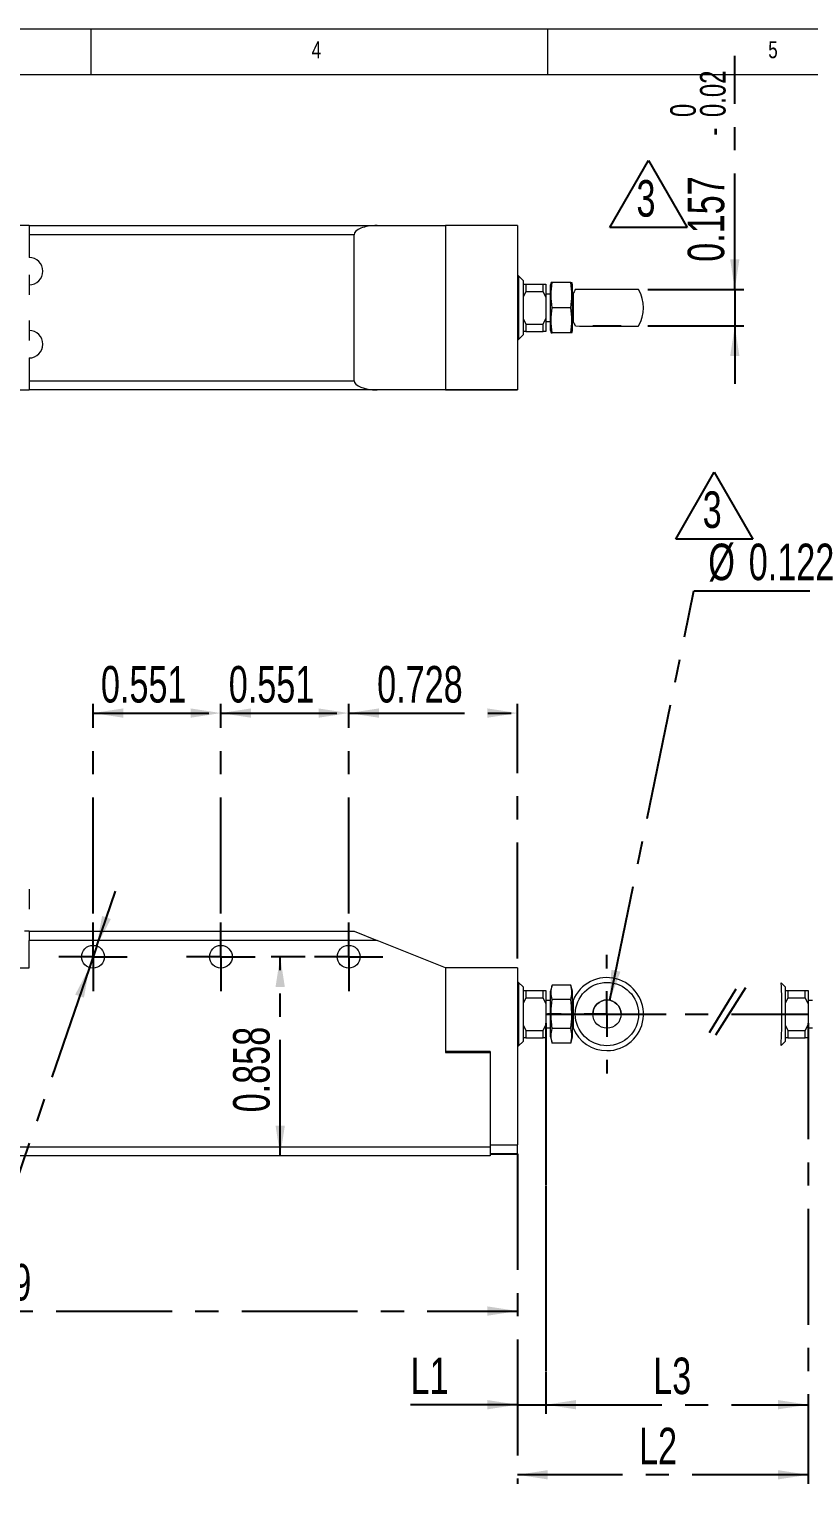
# Model space of a CAD drawing. Header units: inches. Extents: x 0.2 to 16.3, y 0.2 to 11.5.
# Drawn here: x 6.03 to 9.39, y 5.22 to 11.5 of the extents above; entities that cross this region are included whole.
import ezdxf

# ---------------------------------------------------------------- set-up
doc = ezdxf.new("R2010")
doc.units = ezdxf.units.IN
doc.header["$MEASUREMENT"] = 0
doc.linetypes.add('CENTERX2', pattern=[0.8, 0.5, -0.1, 0.1, -0.1])
doc.layers.add('CENTER_LINE', color=7, linetype='CENTERX2')
doc.layers.add('DIMENSION', color=7, linetype='Continuous')
doc.styles.add('SLDTEXTSTYLE0', font='TXT', dxfattribs={"width": 0.7})
doc.styles.add('SLDTEXTSTYLE2', font='TXT', dxfattribs={"width": 0.75})
doc.dimstyles.new('SLDDIMSTYLE0', dxfattribs={"dimtxt": 0.15748, "dimasz": 0.13, "dimexe": 0, "dimexo": 0.0625, "dimgap": 0.03937, "dimtad": 1, "dimdec": 3, "dimrnd": 1e-09, "dimzin": 12, "dimdsep": 46, "dimtxsty": 'SLDTEXTSTYLE0', "dimsah": 1, "dimcen": 0.09, "dimadec": 0, "dimazin": 3, "dimtfac": 1, "dimtdec": 3, "dimtofl": 0, "dimtmove": 0, "dimatfit": 3, "dimfxl": 1, "dimfrac": 2, "dimtolj": 1, "dimtzin": 12, "dimarcsym": 0})
doc.dimstyles.new('SLDDIMSTYLE2', dxfattribs={"dimtxt": 0.15748, "dimasz": 0.13, "dimexe": 0, "dimexo": 0.0625, "dimgap": 0.03937, "dimtad": 1, "dimdec": 3, "dimrnd": 1e-09, "dimdsep": 46, "dimtxsty": 'SLDTEXTSTYLE0', "dimsah": 1, "dimcen": 0.09, "dimadec": 0, "dimazin": 2, "dimtfac": 1, "dimtdec": 3, "dimtofl": 0, "dimtmove": 0, "dimatfit": 3, "dimfxl": 1, "dimfrac": 2, "dimtolj": 1, "dimtzin": 12, "dimarcsym": 0})
doc.dimstyles.new('SLDDIMSTYLE4', dxfattribs={"dimtxt": 0.15748, "dimasz": 0.13, "dimexe": 0, "dimexo": 0.0625, "dimgap": 0.03937, "dimtad": 1, "dimdec": 3, "dimrnd": 1e-09, "dimzin": 12, "dimdsep": 46, "dimtxsty": 'SLDTEXTSTYLE0', "dimsah": 1, "dimcen": 0.09, "dimadec": 0, "dimazin": 3, "dimtfac": 1, "dimtdec": 3, "dimtmove": 0, "dimatfit": 0, "dimfxl": 1, "dimfrac": 2, "dimtolj": 1, "dimtzin": 12, "dimarcsym": 0})
doc.dimstyles.new('SLDDIMSTYLE5', dxfattribs={"dimtxt": 0.15748, "dimasz": 0.13, "dimexe": 0, "dimexo": 0.0625, "dimgap": 0.03937, "dimtad": 0, "dimtih": 1, "dimtoh": 1, "dimdec": 3, "dimrnd": 1e-09, "dimzin": 12, "dimdsep": 46, "dimtxsty": 'SLDTEXTSTYLE0', "dimsah": 1, "dimcen": 0, "dimadec": 0, "dimazin": 3, "dimtfac": 1, "dimtdec": 3, "dimtmove": 0, "dimatfit": 3, "dimfxl": 1, "dimfrac": 2, "dimtolj": 1, "dimtzin": 12, "dimarcsym": 0})
doc.dimstyles.new('SLDDIMSTYLE6', dxfattribs={"dimtxt": 0.15748, "dimasz": 0.13, "dimexe": 0, "dimexo": 0.0625, "dimgap": 0.03937, "dimtad": 0, "dimtih": 1, "dimtoh": 1, "dimdec": 3, "dimrnd": 1e-09, "dimdsep": 46, "dimtxsty": 'SLDTEXTSTYLE0', "dimsah": 1, "dimcen": 0, "dimadec": 0, "dimazin": 2, "dimtol": 1, "dimtp": 0.003937, "dimtm": 0.003937, "dimtfac": 1, "dimtdec": 3, "dimtofl": 0, "dimtmove": 0, "dimatfit": 3, "dimfxl": 1, "dimfrac": 2, "dimtolj": 1, "dimarcsym": 0})
doc.dimstyles.new('SLDDIMSTYLE9', dxfattribs={"dimtxt": 0.15748, "dimasz": 0.13, "dimexe": 0, "dimexo": 0.0625, "dimgap": 0.03937, "dimtad": 1, "dimdec": 3, "dimrnd": 1e-09, "dimdsep": 46, "dimtxsty": 'SLDTEXTSTYLE0', "dimsah": 1, "dimcen": 0.09, "dimadec": 0, "dimazin": 2, "dimtol": 1, "dimtm": 0.019685, "dimtfac": 1, "dimtdec": 3, "dimtmove": 0, "dimatfit": 0, "dimfxl": 1, "dimfrac": 2, "dimtolj": 1, "dimarcsym": 0})

# ---------------------------------------------------------------- blocks, each defined once
blk = doc.blocks.new('_D')
at = {"layer": 'CENTER_LINE'}
for p, q in [((8.2606, 7.2092), (8.2606, 5.5251)), ((9.3908, 7.2092), (9.3908, 5.5251)), ((8.2606, 5.5644), (9.3908, 5.5644))]:
    blk.add_line(p, q, dxfattribs=at)
for points in [[(8.2606, 5.5644), (8.3906, 5.5444), (8.3906, 5.5844)], [(9.3908, 5.5644), (9.2608, 5.5844), (9.2608, 5.5444)]]:
    blk.add_solid(points, dxfattribs=at)
at = {"layer": 'CENTER_LINE', "insert": (8.7232, 5.7675), "char_height": 0.15748, "attachment_point": 1, "style": 'SLDTEXTSTYLE0'}
blk.add_mtext('L3', dxfattribs=at)
blk = doc.blocks.new('_D_1')
at = {"layer": 'CENTER_LINE'}
for p, q in [((9.3908, 7.2092), (9.3908, 5.2229)), ((8.1386, 6.6456), (8.1386, 5.2229)), ((9.3908, 5.2622), (8.1386, 5.2622))]:
    blk.add_line(p, q, dxfattribs=at)
for points in [[(8.1386, 5.2622), (8.2686, 5.2422), (8.2686, 5.2822)], [(9.3908, 5.2622), (9.2608, 5.2822), (9.2608, 5.2422)]]:
    blk.add_solid(points, dxfattribs=at)
at = {"layer": 'CENTER_LINE', "insert": (8.6621, 5.4652), "char_height": 0.15748, "attachment_point": 1, "style": 'SLDTEXTSTYLE0'}
blk.add_mtext('L2', dxfattribs=at)
blk = doc.blocks.new('_D_6')
at = {"layer": 'CENTER_LINE'}
for p, q in [((3.7488, 7.0471), (3.7488, 5.9289)), ((8.1386, 6.6456), (8.1386, 5.9289)), ((3.7488, 5.9682), (8.1386, 5.9682))]:
    blk.add_line(p, q, dxfattribs=at)
for points in [[(3.7488, 5.9682), (3.8788, 5.9482), (3.8788, 5.9882)], [(8.1386, 5.9682), (8.0086, 5.9882), (8.0086, 5.9482)]]:
    blk.add_solid(points, dxfattribs=at)
at = {"layer": 'CENTER_LINE', "insert": (5.7549, 6.1713), "char_height": 0.15748, "attachment_point": 1, "style": 'SLDTEXTSTYLE0'}
blk.add_mtext('4.39', dxfattribs=at)
blk = doc.blocks.new('_D_7')
at = {"layer": 'CENTER_LINE'}
for p, q in [((8.2606, 7.1068), (8.2606, 5.5251)), ((8.1386, 6.6456), (8.1386, 5.5251)), ((8.1386, 5.5644), (7.6769, 5.5644)), ((8.1386, 5.5644), (8.2606, 5.5644)), ((8.2606, 5.5644), (8.5106, 5.5644))]:
    blk.add_line(p, q, dxfattribs=at)
for points in [[(8.1386, 5.5644), (8.0086, 5.5844), (8.0086, 5.5444)], [(8.2606, 5.5644), (8.3906, 5.5444), (8.3906, 5.5844)]]:
    blk.add_solid(points, dxfattribs=at)
at = {"layer": 'CENTER_LINE', "insert": (7.6769, 5.7675), "char_height": 0.15748, "attachment_point": 1, "style": 'SLDTEXTSTYLE0'}
blk.add_mtext('L1', dxfattribs=at)
blk = doc.blocks.new('_D_13')
at = {"layer": 'CENTER_LINE'}
for p, q in [((7.2232, 7.4958), (7.0756, 7.4958)), ((7.1149, 6.6375), (7.1149, 7.4958))]:
    blk.add_line(p, q, dxfattribs=at)
for points in [[(7.1149, 7.4958), (7.0949, 7.3658), (7.1349, 7.3658)], [(7.1149, 6.6375), (7.1349, 6.7675), (7.0949, 6.7675)]]:
    blk.add_solid(points, dxfattribs=at)
at = {"layer": 'CENTER_LINE', "insert": (6.9119, 6.8252), "char_height": 0.15748, "attachment_point": 1, "rotation": 90, "style": 'SLDTEXTSTYLE0'}
blk.add_mtext('0.858', dxfattribs=at)
blk = doc.blocks.new('_D_14')
at = {"layer": 'CENTER_LINE'}
for p, q in [((6.8591, 7.6828), (6.8591, 8.586)), ((6.8591, 8.5467), (7.4102, 8.5467)), ((7.4102, 7.6828), (7.4102, 8.586))]:
    blk.add_line(p, q, dxfattribs=at)
for points in [[(6.8591, 8.5467), (6.9891, 8.5267), (6.9891, 8.5667)], [(7.4102, 8.5467), (7.2802, 8.5667), (7.2802, 8.5267)]]:
    blk.add_solid(points, dxfattribs=at)
at = {"layer": 'CENTER_LINE', "insert": (6.8932, 8.7497), "char_height": 0.15748, "attachment_point": 1, "style": 'SLDTEXTSTYLE0'}
blk.add_mtext('0.551', dxfattribs=at)
blk = doc.blocks.new('_D_15')
at = {"layer": 'CENTER_LINE'}
for p, q in [((6.3079, 7.6828), (6.3079, 8.586)), ((6.3079, 8.5467), (6.8591, 8.5467)), ((6.8591, 7.6828), (6.8591, 8.586))]:
    blk.add_line(p, q, dxfattribs=at)
for points in [[(6.3079, 8.5467), (6.4379, 8.5267), (6.4379, 8.5667)], [(6.8591, 8.5467), (6.7291, 8.5667), (6.7291, 8.5267)]]:
    blk.add_solid(points, dxfattribs=at)
at = {"layer": 'CENTER_LINE', "insert": (6.342, 8.7497), "char_height": 0.15748, "attachment_point": 1, "style": 'SLDTEXTSTYLE0'}
blk.add_mtext('0.551', dxfattribs=at)
blk = doc.blocks.new('_D_16')
at = {"layer": 'CENTER_LINE'}
for p, q in [((7.4102, 7.6828), (7.4102, 8.586)), ((7.4102, 8.5467), (8.1386, 8.5467)), ((8.1386, 7.4881), (8.1386, 8.586))]:
    blk.add_line(p, q, dxfattribs=at)
for points in [[(7.4102, 8.5467), (7.5402, 8.5267), (7.5402, 8.5667)], [(8.1386, 8.5467), (8.0086, 8.5667), (8.0086, 8.5267)]]:
    blk.add_solid(points, dxfattribs=at)
at = {"layer": 'CENTER_LINE', "insert": (7.5329, 8.7497), "char_height": 0.15748, "attachment_point": 1, "style": 'SLDTEXTSTYLE0'}
blk.add_mtext('0.728', dxfattribs=at)
blk = doc.blocks.new('_D_17')
at = {"layer": 'CENTER_LINE'}
for p, q in [((6.3238, 7.5424), (6.4046, 7.7789)), ((6.3238, 7.5424), (6.292, 7.4492)), ((6.292, 7.4492), (5.8708, 6.2169)), ((5.8708, 6.2169), (4.3304, 6.2169))]:
    blk.add_line(p, q, dxfattribs=at)
for points in [[(6.3238, 7.5424), (6.3848, 7.6589), (6.3469, 7.6719)], [(6.292, 7.4492), (6.231, 7.3327), (6.2688, 7.3198)]]:
    blk.add_solid(points, dxfattribs=at)
at = {"layer": 'CENTER_LINE', "char_height": 0.15748, "attachment_point": 1, "style": 'SLDTEXTSTYLE0'}
for s, insert in [('3- TAP #5 HOLE', (4.3304, 6.6034)), ('DEPTH 0.334', (4.4646, 6.4199))]:
    blk.add_mtext(s, dxfattribs=dict(at, insert=insert))
blk = doc.blocks.new('_D_18')
at = {"layer": 'CENTER_LINE'}
for p, q in [((8.536, 7.3084), (8.8982, 9.0743)), ((8.8982, 9.0743), (10.6748, 9.0743))]:
    blk.add_line(p, q, dxfattribs=at)
blk.add_solid([(8.536, 7.3084), (8.5817, 7.4317), (8.5425, 7.4397)], dxfattribs=at)
at = {"layer": 'CENTER_LINE', "attachment_point": 1, "style": 'SLDTEXTSTYLE0'}
for s, insert, char_height in [('%%c', (8.9607, 9.2773), 0.15748), ('0.122', (9.1351, 9.2773), 0.15748), ('±0.004', (9.679, 9.2242), 0.11024), ('HOLE', (10.1832, 9.2773), 0.15748)]:
    blk.add_mtext(s, dxfattribs=dict(at, insert=insert, char_height=char_height))
blk = doc.blocks.new('SW_CENTERMARKSYMBOL_1')
at = {"layer": 'CENTER_LINE', "color": 0}
for p, q in [((0, 0.0984), (0, 0.1476)), ((0, 0), (0, 0.0984)), ((-0.0984, 0), (-0.1476, 0)), ((0, 0), (-0.0984, 0)), ((0, 0), (0, -0.0984)), ((0, 0), (0.0984, 0)), ((0.0984, 0), (0.1476, 0)), ((0, -0.0984), (0, -0.1476))]:
    blk.add_line(p, q, dxfattribs=at)
blk = doc.blocks.new('SW_CENTERMARKSYMBOL_2')
at = {"layer": 'CENTER_LINE', "color": 0}
for p, q in [((0, 0.0984), (0, 0.1476)), ((0, 0), (0, 0.0984)), ((-0.0984, 0), (-0.1476, 0)), ((0, 0), (-0.0984, 0)), ((0, 0), (0, -0.0984)), ((0, 0), (0.0984, 0)), ((0.0984, 0), (0.1476, 0)), ((0, -0.0984), (0, -0.1476))]:
    blk.add_line(p, q, dxfattribs=at)
blk = doc.blocks.new('SW_CENTERMARKSYMBOL_3')
at = {"layer": 'CENTER_LINE', "color": 0}
for p, q in [((0, 0.0984), (0, 0.1476)), ((0, 0), (0, 0.0984)), ((-0.0984, 0), (-0.1476, 0)), ((0, 0), (-0.0984, 0)), ((0, 0), (0, -0.0984)), ((0, 0), (0.0984, 0)), ((0.0984, 0), (0.1476, 0)), ((0, -0.0984), (0, -0.1476))]:
    blk.add_line(p, q, dxfattribs=at)
blk = doc.blocks.new('SW_CENTERMARKSYMBOL_4')
at = {"layer": 'CENTER_LINE', "color": 0}
for p, q in [((0, 0.1969), (0, 0.2559)), ((0, 0), (0, 0.0984)), ((-0.1969, 0), (-0.2559, 0)), ((0, 0), (-0.0984, 0)), ((0, 0), (0, -0.0984)), ((0, 0), (0.0984, 0)), ((0.1969, 0), (0.2559, 0)), ((0, -0.1969), (0, -0.2559))]:
    blk.add_line(p, q, dxfattribs=at)
blk = doc.blocks.new('_D_26')
at = {"layer": 'CENTER_LINE'}
for p, q in [((9.0749, 10.3734), (9.0749, 11.3809)), ((8.6995, 10.3734), (9.1143, 10.3734)), ((9.0749, 10.3734), (9.0749, 10.2159)), ((8.6995, 10.2159), (9.1143, 10.2159)), ((9.0749, 10.2159), (9.0749, 9.9659))]:
    blk.add_line(p, q, dxfattribs=at)
for points in [[(9.0749, 10.3734), (9.0949, 10.5034), (9.0549, 10.5034)], [(9.0749, 10.2159), (9.0549, 10.0859), (9.0949, 10.0859)]]:
    blk.add_solid(points, dxfattribs=at)
at = {"layer": 'CENTER_LINE', "attachment_point": 1, "rotation": 90, "style": 'SLDTEXTSTYLE0'}
for s, insert, char_height in [('0.02', (8.925, 11.1167), 0.11024), ('0', (8.7965, 11.1167), 0.1102), ('-', (8.925, 11.0364), 0.1102), ('0.157', (8.8719, 10.4925), 0.15748)]:
    blk.add_mtext(s, dxfattribs=dict(at, insert=insert, char_height=char_height))
blk = doc.blocks.new('SW_NOTE_0_7')
at = {"layer": 'CENTER_LINE', "color": 0}
for p, q in [((-0.1154, -0.0007), (0.0513, 0.288)), ((0.0513, 0.288), (0.218, -0.0007)), ((0.218, -0.0007), (-0.1154, -0.0007))]:
    blk.add_line(p, q, dxfattribs=at)
at = {"layer": 'CENTER_LINE', "color": 0, "insert": (0, 0.203), "char_height": 0.1575, "attachment_point": 1, "style": 'SLDTEXTSTYLE0'}
blk.add_mtext('3', dxfattribs=at)
blk = doc.blocks.new('SW_NOTE_0_8')
at = {"layer": 'CENTER_LINE', "color": 0}
for p, q in [((-0.1165, -0.0028), (0.0502, 0.2859)), ((0.0502, 0.2859), (0.2169, -0.0028)), ((0.2169, -0.0028), (-0.1165, -0.0028))]:
    blk.add_line(p, q, dxfattribs=at)
at = {"layer": 'CENTER_LINE', "color": 0, "insert": (0, 0.203), "char_height": 0.1575, "attachment_point": 1, "style": 'SLDTEXTSTYLE0'}
blk.add_mtext('3', dxfattribs=at)

msp = doc.modelspace()

# ---------------------------------------------------------------- linework, layer by layer
at = {"color": 7, "linetype": 'Continuous', "lineweight": 18}
for p, q in [((16.3386, 11.4961), (0.1969, 11.4961)), ((6.2992, 11.2992), (6.2992, 11.4961)), ((8.2677, 11.4961), (8.2677, 11.2992)), ((16.1516, 11.2992), (0.3937, 11.2992)), ((6.0323, 10.6489), (4.3315, 10.6489)), ((6.0323, 10.6489), (7.5323, 10.6489)), ((6.0323, 10.6489), (6.0323, 10.6096)), ((7.4339, 10.6096), (6.0323, 10.6096)), ((6.0323, 10.6096), (6.0323, 10.5111)), ((7.4339, 9.9797), (7.4339, 10.6096)), ((7.5323, 10.6489), (7.8276, 10.6489)), ((8.1386, 10.649), (7.8276, 10.649)), ((7.8276, 10.649), (7.8276, 9.9403)), ((7.8276, 10.6489), (7.8276, 10.5505)), ((8.1386, 10.649), (8.1386, 9.9403)), ((6.0323, 10.4363), (6.0323, 10.3497)), ((8.1425, 10.4316), (8.1386, 10.4316)), ((8.1622, 10.4119), (8.1425, 10.4316)), ((8.1425, 10.4316), (8.1425, 10.1995)), ((8.1622, 10.4119), (8.1622, 10.2132)), ((8.1622, 10.3967), (8.1741, 10.3967)), ((8.1741, 10.3644), (8.1622, 10.3402)), ((8.1741, 10.3967), (8.1741, 10.3644)), ((8.1741, 10.3967), (8.2488, 10.3967)), ((8.1741, 10.3644), (8.2488, 10.3644)), ((8.2488, 10.3644), (8.2488, 10.3967)), ((8.2488, 10.3967), (8.2606, 10.3967)), ((8.2606, 10.3403), (8.2488, 10.3644)), ((8.2606, 10.3967), (8.2606, 10.3403)), ((8.2803, 10.3537), (8.2606, 10.3537)), ((8.283, 10.4029), (8.2803, 10.393)), ((8.2803, 10.1962), (8.2803, 10.393)), ((8.3677, 10.4029), (8.2874, 10.4029)), ((8.3748, 10.393), (8.3722, 10.4029)), ((8.3748, 10.1962), (8.3748, 10.393)), ((8.3777, 10.3537), (8.3748, 10.3537)), ((8.3777, 10.3537), (8.3777, 10.2946)), ((8.2606, 10.3403), (8.2606, 10.2484)), ((8.3677, 10.2946), (8.2874, 10.2946)), ((8.3777, 10.2946), (8.3777, 10.2356)), ((6.0323, 10.2395), (6.0323, 10.1529)), ((8.1622, 10.2484), (8.174, 10.2244)), ((8.2488, 10.2244), (8.2606, 10.2484)), ((8.2606, 10.2484), (8.2606, 10.192)), ((8.2606, 10.2356), (8.2803, 10.2356)), ((8.3748, 10.2356), (8.3777, 10.2356)), ((8.1425, 10.1995), (8.1425, 10.1576)), ((8.1425, 10.1576), (8.1622, 10.1773)), ((8.1622, 10.2132), (8.1622, 10.1773)), ((8.174, 10.192), (8.1622, 10.192)), ((8.174, 10.2244), (8.2488, 10.2244)), ((8.174, 10.2244), (8.174, 10.192)), ((8.174, 10.192), (8.2488, 10.192)), ((8.2488, 10.192), (8.2488, 10.2244)), ((8.2606, 10.192), (8.2488, 10.192)), ((8.2803, 10.1962), (8.283, 10.1863)), ((8.3677, 10.1863), (8.2874, 10.1863)), ((8.3722, 10.1863), (8.3748, 10.1962)), ((8.1386, 10.1576), (8.1425, 10.1576)), ((6.0323, 10.0781), (6.0323, 9.9797)), ((6.0323, 9.9797), (7.4339, 9.9797)), ((6.0323, 9.9797), (6.0323, 9.9403)), ((4.3315, 9.9403), (6.0323, 9.9403)), ((7.5323, 9.9403), (6.0323, 9.9403)), ((7.8276, 9.9403), (7.5323, 9.9403)), ((7.8276, 9.9403), (7.8276, 9.9403)), ((8.1386, 9.9403), (7.8276, 9.9403)), ((7.8276, 9.9403), (7.8276, 9.9402)), ((7.8276, 9.9402), (8.0205, 9.9402)), ((8.0205, 9.9402), (8.0205, 9.9401)), ((8.0205, 9.9401), (8.1386, 9.9401)), ((8.1386, 9.9403), (8.1386, 9.9401)), ((6.0323, 7.7872), (6.0323, 7.7439)), ((6.0323, 7.7439), (6.0323, 7.7006)), ((6.0323, 7.606), (6.0126, 7.606)), ((6.0323, 7.606), (7.4339, 7.606)), ((6.0323, 7.606), (6.0323, 7.5667)), ((7.4339, 7.606), (7.5323, 7.5667)), ((7.5323, 7.5667), (6.0323, 7.5667)), ((6.0323, 7.4486), (6.0323, 7.5667)), ((7.8276, 7.4486), (7.5323, 7.5667)), ((4.3315, 7.4486), (6.0323, 7.4486)), ((7.8276, 7.4488), (7.8276, 7.4486)), ((8.1386, 7.4488), (7.8276, 7.4488)), ((7.8276, 7.4486), (7.8276, 7.2912)), ((8.1386, 7.4488), (8.1386, 6.685)), ((8.1425, 7.3856), (8.1386, 7.3856)), ((8.1622, 7.3659), (8.1425, 7.3856)), ((8.1425, 7.3856), (8.1425, 7.3472)), ((8.1425, 7.3472), (8.1425, 7.1116)), ((8.1622, 7.3659), (8.1622, 7.333)), ((8.1622, 7.3509), (8.174, 7.3509)), ((8.174, 7.3509), (8.174, 7.3186)), ((8.174, 7.3509), (8.2488, 7.3509)), ((8.2488, 7.3186), (8.2488, 7.3509)), ((8.2488, 7.3509), (8.2606, 7.3509)), ((8.2606, 7.3509), (8.2606, 7.2945)), ((8.2874, 7.3736), (8.2803, 7.347)), ((8.2803, 7.2486), (8.2803, 7.347)), ((8.3677, 7.3736), (8.2874, 7.3736)), ((8.3748, 7.347), (8.3677, 7.3736)), ((8.3748, 7.2486), (8.3748, 7.347)), ((9.2924, 7.3659), (9.2751, 7.3832)), ((9.2924, 7.3659), (9.2924, 7.333)), ((9.2924, 7.3509), (9.3042, 7.3509)), ((9.3042, 7.3509), (9.3042, 7.3186)), ((9.3042, 7.3509), (9.379, 7.3509)), ((9.379, 7.3186), (9.379, 7.3509)), ((9.379, 7.3509), (9.3908, 7.3509)), ((9.3908, 7.3509), (9.3908, 7.2945)), ((7.8276, 7.2912), (7.8276, 7.0877)), ((8.1622, 7.333), (8.1622, 7.1312)), ((8.174, 7.3186), (8.1622, 7.2945)), ((8.174, 7.3186), (8.2488, 7.3186)), ((8.2606, 7.2945), (8.2488, 7.3186)), ((8.2803, 7.3076), (8.2606, 7.3076)), ((8.2606, 7.2945), (8.2606, 7.2026)), ((8.3677, 7.3111), (8.2874, 7.3111)), ((8.3777, 7.3076), (8.3748, 7.3076)), ((8.3777, 7.3076), (8.3777, 7.1895)), ((9.2924, 7.333), (9.2924, 7.1312)), ((9.3042, 7.3186), (9.2924, 7.2945)), ((9.3042, 7.3186), (9.379, 7.3186)), ((9.3908, 7.2945), (9.379, 7.3186)), ((9.4105, 7.3076), (9.3908, 7.3076)), ((9.3908, 7.2945), (9.3908, 7.2026)), ((8.2803, 7.1501), (8.2803, 7.2486)), ((8.3748, 7.1501), (8.3748, 7.2486)), ((8.1622, 7.2026), (8.174, 7.1786)), ((8.174, 7.1786), (8.2488, 7.1786)), ((8.174, 7.1786), (8.174, 7.1462)), ((8.2488, 7.1786), (8.2606, 7.2026)), ((8.2488, 7.1462), (8.2488, 7.1786)), ((8.2606, 7.2026), (8.2606, 7.1462)), ((8.2606, 7.1895), (8.2803, 7.1895)), ((8.3677, 7.1861), (8.2874, 7.1861)), ((8.3748, 7.1895), (8.3777, 7.1895)), ((9.2924, 7.2026), (9.3042, 7.1786)), ((9.3042, 7.1786), (9.379, 7.1786)), ((9.3042, 7.1786), (9.3042, 7.1462)), ((9.379, 7.1786), (9.3908, 7.2026)), ((9.379, 7.1462), (9.379, 7.1786)), ((9.3908, 7.2026), (9.3908, 7.1462)), ((9.3908, 7.1895), (9.4105, 7.1895)), ((8.1386, 7.1116), (8.1425, 7.1116)), ((8.1425, 7.1116), (8.1622, 7.1312)), ((8.174, 7.1462), (8.1622, 7.1462)), ((8.174, 7.1462), (8.2488, 7.1462)), ((8.2606, 7.1462), (8.2488, 7.1462)), ((8.2803, 7.1501), (8.2874, 7.1235)), ((8.3677, 7.1235), (8.2874, 7.1235)), ((8.3677, 7.1235), (8.3748, 7.1501)), ((9.2747, 7.1135), (9.2924, 7.1312)), ((9.3042, 7.1462), (9.2924, 7.1462)), ((9.3042, 7.1462), (9.379, 7.1462)), ((9.3908, 7.1462), (9.379, 7.1462)), ((7.8276, 7.0877), (7.8276, 7.0824)), ((7.8276, 7.0877), (8.0205, 7.0877)), ((8.0205, 7.0875), (7.8276, 7.0875)), ((7.8276, 7.0824), (8.0205, 7.0824)), ((8.0205, 7.0877), (8.0205, 6.685)), ((4.3315, 6.6769), (8.0205, 6.6769)), ((8.0205, 6.685), (8.1386, 6.685)), ((8.0205, 6.685), (8.0205, 6.681)), ((8.0205, 6.681), (8.0205, 6.6769)), ((8.0205, 6.6769), (8.0205, 6.6375)), ((8.1386, 6.6456), (8.1386, 6.685)), ((8.0205, 6.6375), (4.3315, 6.6375)), ((8.1386, 6.6456), (8.0205, 6.6456)), ((8.0205, 6.6454), (8.1386, 6.6454)), ((8.1386, 6.6456), (8.1386, 6.6454))]:
    msp.add_line(p, q, dxfattribs=at)
at = {"color": 7, "linetype": 'Continuous', "lineweight": 18, "flags": 128}
msp.add_lwpolyline([(8.5848, 10.2159), (8.5827, 10.2159), (8.5766, 10.2159), (8.5669, 10.2159), (8.5542, 10.2159), (8.5395, 10.2159), (8.5237, 10.2159), (8.5079, 10.2159), (8.4932, 10.2159), (8.4806, 10.2159), (8.4709, 10.2159), (8.4648, 10.2159), (8.4627, 10.2159), (8.4648, 10.2159), (8.4709, 10.2159), (8.4806, 10.2159), (8.4932, 10.2159), (8.5079, 10.2159), (8.5237, 10.2159), (8.5395, 10.2159), (8.5542, 10.2159), (8.5669, 10.2159), (8.5766, 10.2159), (8.5827, 10.2159), (8.5848, 10.2159)], dxfattribs=at)
at = {"color": 7, "linetype": 'Continuous', "lineweight": 18}
for centre, radius in [((6.3079, 7.4958), 0.0492), ((6.8591, 7.4958), 0.0492), ((7.4102, 7.4958), 0.0492), ((8.5237, 7.2486), 0.1364), ((8.5237, 7.2486), 0.061)]:
    msp.add_circle(centre, radius, dxfattribs=at)
for centre, radius, start, end in [((6.0323, 10.4521), 0.0591, 270, 90), ((8.5237, 10.2946), 0.1575, 150, 157.97569), ((8.5237, -143.5101), 153.8835, 89.949223, 90.050781), ((8.5237, 10.2946), 0.1575, 330, 30), ((8.5237, 10.2946), 0.1575, 202.02431, 210), ((6.0323, 10.1371), 0.0591, 270, 90), ((8.5707, 32.3431), 22.128, 269.52652, 270.23153), ((8.5237, 7.2486), 0.1575, 270, 157.97569), ((6.7143, 7.2521), 2.5641, 356.90174, 2.93133), ((8.5237, 7.2485), 0.061, 0, 180), ((8.5237, 7.2486), 0.1575, 202.02431, 270)]:
    msp.add_arc(centre, radius, start, end, dxfattribs=at)
for centre, start_param, end_param in [((7.5323, 10.6096), 1.570796, 3.141593), ((7.5323, 9.9797), 3.141593, 4.712389)]:
    msp.add_ellipse(centre, major_axis=(0.0984, 0), ratio=0.4, start_param=start_param, end_param=end_param, dxfattribs=at)
for points, knots in [([(8.2874, 10.4029), (8.285, 10.4029), (8.2821, 10.4029), (8.2833, 10.4029), (8.2834, 10.4029)], [0, 0, 0, 0, 0.866891, 1, 1, 1, 1]), ([(8.2874, 10.2946), (8.2852, 10.3125), (8.2807, 10.3486), (8.2852, 10.3847), (8.2874, 10.4029)], [0, 0, 0, 0, 0.495216, 1, 1, 1, 1]), ([(8.3677, 10.2946), (8.3699, 10.3125), (8.3744, 10.3486), (8.3699, 10.3847), (8.3677, 10.4029)], [0, 0, 0, 0, 0.495216, 1, 1, 1, 1]), ([(8.3677, 10.4029), (8.3701, 10.4029), (8.373, 10.4029), (8.3718, 10.4029), (8.3717, 10.4029)], [0, 0, 0, 0, 0.866891, 1, 1, 1, 1]), ([(8.2874, 10.1863), (8.2852, 10.2042), (8.2807, 10.2403), (8.2852, 10.2764), (8.2874, 10.2946)], [0, 0, 0, 0, 0.495216, 1, 1, 1, 1]), ([(8.3677, 10.1863), (8.3699, 10.2042), (8.3744, 10.2403), (8.3699, 10.2764), (8.3677, 10.2946)], [0, 0, 0, 0, 0.495216, 1, 1, 1, 1]), ([(8.2834, 10.1863), (8.2832, 10.1863), (8.2821, 10.1863), (8.2849, 10.1863), (8.2874, 10.1863)], [0, 0, 0, 0, 0.119878, 1, 1, 1, 1]), ([(8.3717, 10.1863), (8.3719, 10.1863), (8.373, 10.1863), (8.3702, 10.1863), (8.3677, 10.1863)], [0, 0, 0, 0, 0.119878, 1, 1, 1, 1]), ([(8.2874, 7.3111), (8.2852, 7.3214), (8.2807, 7.3422), (8.2852, 7.3631), (8.2874, 7.3736)], [0, 0, 0, 0, 0.495216, 1, 1, 1, 1]), ([(8.3677, 7.3111), (8.3699, 7.3214), (8.3744, 7.3422), (8.3699, 7.3631), (8.3677, 7.3736)], [0, 0, 0, 0, 0.495216, 1, 1, 1, 1]), ([(8.2874, 7.1861), (8.2868, 7.1913), (8.2839, 7.2145), (8.2815, 7.2565), (8.2855, 7.2928), (8.2874, 7.3111)], [0, 0, 0, 0, 0.126972, 0.560077, 1, 1, 1, 1]), ([(8.3677, 7.1861), (8.3683, 7.1913), (8.3713, 7.2145), (8.3736, 7.2565), (8.3697, 7.2928), (8.3677, 7.3111)], [0, 0, 0, 0, 0.126972, 0.560077, 1, 1, 1, 1]), ([(8.2874, 7.1235), (8.2852, 7.1339), (8.2807, 7.1547), (8.2852, 7.1755), (8.2874, 7.1861)], [0, 0, 0, 0, 0.4952157, 1, 1, 1, 1]), ([(8.3677, 7.1235), (8.3699, 7.1339), (8.3744, 7.1547), (8.3699, 7.1755), (8.3677, 7.1861)], [0, 0, 0, 0, 0.495216, 1, 1, 1, 1])]:
    msp.add_open_spline(points, degree=3, knots=knots, dxfattribs=at)
at = {"layer": 'CENTER_LINE'}
for p, q in [((8.2606, 7.2486), (9.3908, 7.2486)), ((8.2606, 7.1462), (8.2606, 7.1249)), ((9.3908, 7.1462), (9.3908, 7.1299))]:
    msp.add_line(p, q, dxfattribs=at)
at = {"layer": 'DIMENSION'}
for p, q in [((9.0792, 7.3557), (8.9646, 7.1677)), ((9.1212, 7.3621), (8.9915, 7.1574))]:
    msp.add_line(p, q, dxfattribs=at)

# ---------------------------------------------------------------- block references
at = {"layer": 'CENTER_LINE'}
for name, p in [('SW_NOTE_0_7', (8.6509, 10.6419)), ('SW_NOTE_0_8', (8.9365, 9.2996)), ('SW_CENTERMARKSYMBOL_1', (6.3079, 7.4958)), ('SW_CENTERMARKSYMBOL_2', (6.8591, 7.4958)), ('SW_CENTERMARKSYMBOL_3', (7.4102, 7.4958)), ('SW_CENTERMARKSYMBOL_4', (8.5237, 7.2486))]:
    msp.add_blockref(name, p, dxfattribs=at)

# ---------------------------------------------------------------- texts
at = {"color": 7, "linetype": 'Continuous', "lineweight": 0, "char_height": 0.0729, "attachment_point": 1, "style": 'SLDTEXTSTYLE2'}
for s, insert in [('4', (7.2507, 11.4436)), ('5', (9.2192, 11.4436))]:
    msp.add_mtext(s, dxfattribs=dict(at, insert=insert))

# ---------------------------------------------------------------- dimensions: what is measured, and where the dimension line sits
at = {"layer": 'CENTER_LINE'}
for base, p1, p2, dimstyle, picture, middle in [((9.07491, 10.21587), (8.66012, 10.37335), (8.66012, 10.21587), 'SLDDIMSTYLE9', '_D_26', (9.07491, 10.93669)), ((7.1149, 7.4958), (8.0205, 6.6375), (7.2626, 7.4958), 'SLDDIMSTYLE2', '_D_13', (7.1149, 7.0667))]:
    dim = msp.add_linear_dim(base=base, p1=p1, p2=p2, angle=90, dimstyle=dimstyle, dxfattribs=at)
    dim.commit()
    dim.dimension.update_dxf_attribs({"geometry": picture, "text_midpoint": middle, "dimtype": 160})
dim = msp.add_diameter_dim_2p(p1=(8.5115, 7.1888), p2=(8.536, 7.3084), text='<> HOLE', dimstyle='SLDDIMSTYLE6', dxfattribs=at)
dim.commit()
dim.dimension.update_dxf_attribs({"geometry": '_D_18', "text_midpoint": (9.8178, 9.1858), "dimtype": 163})
for base, p1, p2, dimstyle, picture, middle in [((6.8591, 8.5467), (6.3079, 7.6434), (6.8591, 7.6434), 'SLDDIMSTYLE2', '_D_15', (6.5835, 8.5467)), ((7.4102, 8.5467), (6.8591, 7.6434), (7.4102, 7.6434), 'SLDDIMSTYLE2', '_D_14', (7.1346, 8.5467)), ((8.1386, 8.5467), (7.4102, 7.6434), (8.1386, 7.4488), 'SLDDIMSTYLE2', '_D_16', (7.7744, 8.5467)), ((8.1386, 5.2622), (9.3908, 7.2486), (8.1386, 6.685), 'SLDDIMSTYLE0', '_D_1', (8.7647, 5.2622)), ((9.3908, 5.5644), (8.2606, 7.2486), (9.3908, 7.2486), 'SLDDIMSTYLE0', '_D', (8.8257, 5.5644)), ((8.2606, 5.5644), (8.1386, 6.685), (8.2606, 7.1462), 'SLDDIMSTYLE4', '_D_7', (7.7795, 5.5644)), ((8.1386, 5.9682), (3.7488, 7.0864), (8.1386, 6.685), 'SLDDIMSTYLE0', '_D_6', (5.9437, 5.9682))]:
    dim = msp.add_linear_dim(base=base, p1=p1, p2=p2, dimstyle=dimstyle, dxfattribs=at)
    dim.commit()
    dim.dimension.update_dxf_attribs({"geometry": picture, "text_midpoint": middle, "dimtype": 160})
dim = msp.add_diameter_dim_2p(p1=(6.292, 7.4492), p2=(6.3238, 7.5424), text='3- TAP #5 HOLE\\PDEPTH 0.334 ', dimstyle='SLDDIMSTYLE5', override={"dimpost": '<>'}, dxfattribs=at)
dim.commit()
dim.dimension.update_dxf_attribs({"geometry": '_D_17', "text_midpoint": (5.0693, 6.4004), "dimtype": 163})

doc.saveas('drawing.dxf')
